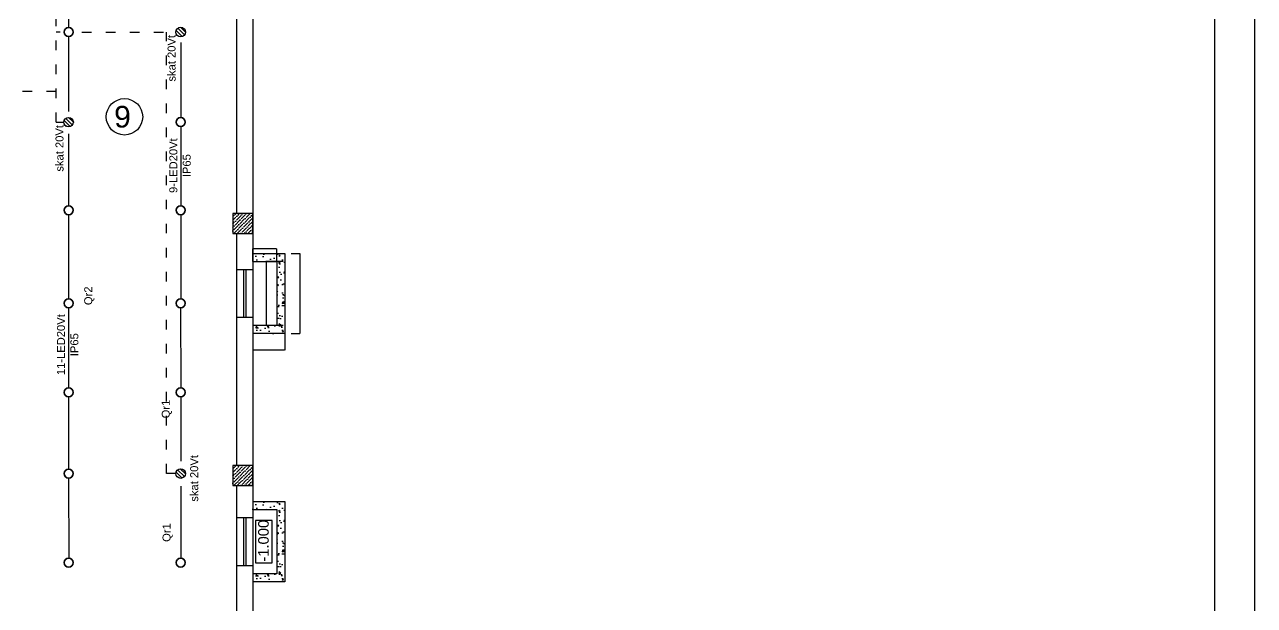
# Model space of a CAD drawing. Header units: millimetres. Extents: x 42452 to 2852333, y -419346 to 834876.
# Drawn here: x 2468513 to 2499242, y 310776 to 325281 of the extents above; entities that cross this region are included whole.
import ezdxf

# ---------------------------------------------------------------- set-up
doc = ezdxf.new("R2010")
doc.units = ezdxf.units.MM
doc.linetypes.add('ACAD_ISO03W100', pattern=[30, 12, -18])
for name, color, linetype, lineweight in [('c_dv_l x_tti-25_Ном._пера__21_Ном._пера__21', 7, 'Continuous', 30), ('Elektrika_ishiq', 5, 'Continuous', 30), ('memar', 7, 'Continuous', 25), ('надписи', 5, 'Continuous', 30), ('Соед_газа', 184, 'ACAD_ISO03W100', 30), ('Соединение', 5, 'Continuous', 30), ('спот_LED_D223mm-18Vt', 5, 'Continuous', 35)]:
    doc.layers.add(name, color=color, linetype=linetype, lineweight=lineweight)
doc.styles.add('Arial', font='arial.ttf', dxfattribs={"height": 200})
doc.styles.get("Standard").update_dxf_attribs({"font": 'arial.ttf'})
doc.styles.add('СГЕНЕРИР_СТИЛЬ_1', font='arial.ttf')
doc.dimstyles.new('ISO-25', dxfattribs={"dimtxt": 2.5, "dimasz": 2.5, "dimexe": 1.25, "dimexo": 0.625, "dimtad": 1, "dimtxsty": 'Standard', "dimcen": 2.5, "dimadec": 0, "dimazin": 0, "dimtfac": 1, "dimtmove": 0, "dimatfit": 3, "dimfxl": 1, "dimarcsym": 0})

# ---------------------------------------------------------------- blocks, each defined once
blk = doc.blocks.new('*D163')
at = {"layer": 'Defpoints', "color": 0, "lineweight": 30, "transparency": 16777216}
for p in [(2475175, 319567), (2475175, 317567), (2475388, 317567)]:
    blk.add_point(p, dxfattribs=at)
at = {"layer": 'memar', "color": 0, "lineweight": -2, "transparency": 16777216}
for p, q in [((2475176, 319567), (2475389, 319567)), ((2475388, 319565), (2475388, 317570)), ((2475176, 317567), (2475389, 317567))]:
    blk.add_line(p, q, dxfattribs=at)
at = {"layer": 'memar', "color": 0, "lineweight": 30, "transparency": 16777216}
for points in [[(2475387, 319565), (2475388, 319565), (2475388, 319567)], [(2475387, 317570), (2475388, 317570), (2475388, 317567)]]:
    blk.add_solid(points, dxfattribs=at)
at = {"layer": 'memar', "color": 0, "lineweight": 25, "transparency": 16777216, "insert": (2475386, 318567), "char_height": 2.5, "attachment_point": 5, "rotation": 90}
blk.add_mtext('2000', dxfattribs=at)
blk = doc.blocks.new('*D164')
at = {"layer": 'Defpoints', "color": 0, "lineweight": 30, "transparency": 16777216}
for p in [(2474213, 317567), (2475013, 317567), (2474213, 317150)]:
    blk.add_point(p, dxfattribs=at)
at = {"layer": 'memar', "color": 0, "lineweight": -2, "transparency": 16777216}
for p, q in [((2474213, 317567), (2474213, 317148)), ((2475013, 317567), (2475013, 317148)), ((2475011, 317150), (2474216, 317150))]:
    blk.add_line(p, q, dxfattribs=at)
at = {"layer": 'memar', "color": 0, "lineweight": 30, "transparency": 16777216}
for points in [[(2474216, 317150), (2474216, 317149), (2474213, 317150)], [(2475011, 317150), (2475011, 317149), (2475013, 317150)]]:
    blk.add_solid(points, dxfattribs=at)
at = {"layer": 'memar', "color": 0, "lineweight": 25, "transparency": 16777216, "insert": (2474613, 317152), "char_height": 2.5, "attachment_point": 5}
blk.add_mtext('800', dxfattribs=at)
blk = doc.blocks.new('*D165')
at = {"layer": 'Defpoints', "color": 0, "lineweight": 30, "transparency": 16777216}
for p in [(2474561, 319367), (2474975, 319367), (2474975, 317767)]:
    blk.add_point(p, dxfattribs=at)
at = {"layer": 'memar', "color": 0, "lineweight": -2, "transparency": 16777216}
for p, q in [((2474975, 319367), (2474560, 319367)), ((2474561, 317770), (2474561, 319365)), ((2474975, 317767), (2474560, 317767))]:
    blk.add_line(p, q, dxfattribs=at)
at = {"layer": 'memar', "color": 0, "lineweight": 30, "transparency": 16777216}
for points in [[(2474561, 319365), (2474561, 319365), (2474561, 319367)], [(2474561, 317770), (2474561, 317770), (2474561, 317767)]]:
    blk.add_solid(points, dxfattribs=at)
at = {"layer": 'memar', "color": 0, "lineweight": 25, "transparency": 16777216, "insert": (2474559, 318567), "char_height": 2.5, "attachment_point": 5, "rotation": 90}
blk.add_mtext('1600', dxfattribs=at)
blk = doc.blocks.new('*D166')
at = {"layer": 'Defpoints', "color": 0, "lineweight": 30, "transparency": 16777216}
for p in [(2474213, 319680), (2474213, 319367), (2474813, 319367)]:
    blk.add_point(p, dxfattribs=at)
at = {"layer": 'memar', "color": 0, "lineweight": -2, "transparency": 16777216}
for p, q in [((2474213, 319368), (2474213, 319681)), ((2474811, 319680), (2474216, 319680)), ((2474813, 319368), (2474813, 319681))]:
    blk.add_line(p, q, dxfattribs=at)
at = {"layer": 'memar', "color": 0, "lineweight": 30, "transparency": 16777216}
for points in [[(2474216, 319680), (2474216, 319680), (2474213, 319680)], [(2474811, 319680), (2474811, 319680), (2474813, 319680)]]:
    blk.add_solid(points, dxfattribs=at)
at = {"layer": 'memar', "color": 0, "lineweight": 25, "transparency": 16777216, "insert": (2474513, 319682), "char_height": 2.5, "attachment_point": 5}
blk.add_mtext('600', dxfattribs=at)
blk = doc.blocks.new('спот_LED_D223mm-18Vt_İP54')
at = {"layer": 'спот_LED_D223mm-18Vt'}
blk.add_circle((0, 0), 112, dxfattribs=at)
blk = doc.blocks.new('LED 18Vt_qaza')
at = {"layer": 'Elektrika_ishiq'}
h = blk.add_hatch(dxfattribs=at)
h.set_pattern_fill('ANSI31', color=256, scale=35)
h.set_pattern_definition([(45, (-81120.91, -35049.79), (-78.57724, 78.57724), [])])
h.paths.add_polyline_path([(-200, 0, 1), (200, 0, 1)])
blk.add_circle((0, 0), 200, dxfattribs=at)

msp = doc.modelspace()

# ---------------------------------------------------------------- hatches: boundary and pattern name
at = {"layer": 'memar', "lineweight": 25}
h = msp.add_hatch(dxfattribs=at)
h.set_pattern_fill('ANSI36', color=256, scale=500)
h.set_pattern_definition([(45, (796944.535, 2602980.966), (33.1456304, 121.533978), [156.25, -31.25, 0, -31.25])])
h.paths.add_polyline_path([(2473713.28611, 320567.30232), (2473713.28611, 320067.30232), (2474213.28611, 320067.30232), (2474213.28611, 320567.30232)])
h = msp.add_hatch(dxfattribs=at)
h.set_pattern_fill('AR-CONC', color=256, scale=2, angle=-90)
h.set_pattern_definition([(320, (2348525.4, 383520.55), (-31.8782, -364.36934), [38.1, -419.1]), (265, (2348525.4, 383520.55), (382.1137, 70.4868), [30.48, -335.2812]), (10.45144, (2348522.74, 383490.18), (350.2355, -293.8825), [32.38, -356.1805]), (316.1842, (2348627, 383520.55), (-84.0847, -542.1581), [57.15, -628.65]), (6.63556, (2348620, 383475.37), (494.8522, -474.8083), [48.57, -534.2712]), (261.18415, (2348627, 383520.55), (494.8522, -474.8083), [45.72, -502.9195]), (291, (2348601.6, 383469.75), (-204.5304, -303.2288), [38.1, -419.1]), (236, (2348601.6, 383469.75), (368.3759, -123.6041), [30.48, -335.28]), (341.45144, (2348584.55, 383444.48), (163.8455, -426.8328), [32.38, -356.1799]), (307.5, (2348525.4, 383520.55), (169.11008, -6.17721), [0, -331.216, 0, -340.36, 0, -336.55]), (277.5, (2348525.4, 383520.55), (200.36115, -133.63933), [0, -194.056, 0, -323.596, 0, -128.27]), (237.5, (2348525.4, 383633.83), (-11.45749, -271.18119), [0, -127, 0, -396.24, 0, -525.78]), (227.5, (2348525.4, 383684.63), (50.853, -296.25836), [0, -165.1, 0, -263.144, 0, -373.38])])
h.paths.add_polyline_path([(2475013.28611, 317567.30232), (2475013.28611, 319567.30232), (2474213.28611, 319567.30232), (2474213.28611, 319367.30232), (2474813.28611, 319367.30232), (2474813.28611, 317767.30232), (2474213.28611, 317767.30232), (2474213.28611, 317567.30232)])
h = msp.add_hatch(dxfattribs=at)
h.set_pattern_fill('ANSI36', color=256, scale=500)
h.set_pattern_definition([(45, (796944.535, 2596680.966), (33.1456304, 121.533978), [156.25, -31.25, 0, -31.25])])
h.paths.add_polyline_path([(2473713.28611, 314267.30232), (2473713.28611, 313767.30232), (2474213.28611, 313767.30232), (2474213.28611, 314267.30232)])
h = msp.add_hatch(dxfattribs=at)
h.set_pattern_fill('AR-CONC', color=256, scale=2, angle=-90)
h.set_pattern_definition([(320, (2348525.4, 377320.84), (-31.8782, -364.36934), [38.1, -419.1]), (265, (2348525.4, 377320.84), (382.1137, 70.4868), [30.48, -335.2812]), (10.45144, (2348522.74, 377290.47), (350.2355, -293.8825), [32.38, -356.1805]), (316.1842, (2348627, 377320.84), (-84.0847, -542.1581), [57.15, -628.65]), (6.63556, (2348620, 377275.66), (494.8522, -474.8083), [48.57, -534.2712]), (261.18415, (2348627, 377320.84), (494.8522, -474.8083), [45.72, -502.9195]), (291, (2348601.6, 377270.04), (-204.5304, -303.2288), [38.1, -419.1]), (236, (2348601.6, 377270.04), (368.3759, -123.6041), [30.48, -335.28]), (341.45144, (2348584.55, 377244.77), (163.8455, -426.8328), [32.38, -356.1799]), (307.5, (2348525.4, 377320.84), (169.11008, -6.17721), [0, -331.216, 0, -340.36, 0, -336.55]), (277.5, (2348525.4, 377320.84), (200.36115, -133.63933), [0, -194.056, 0, -323.596, 0, -128.27]), (237.5, (2348525.4, 377434.12), (-11.45749, -271.18119), [0, -127, 0, -396.24, 0, -525.78]), (227.5, (2348525.4, 377484.92), (50.853, -296.25836), [0, -165.1, 0, -263.144, 0, -373.38])])
h.paths.add_polyline_path([(2475013.28611, 311367.5919), (2475013.28611, 313367.5919), (2474213.28611, 313367.5919), (2474213.28611, 313167.5919), (2474813.28611, 313167.5919), (2474813.28611, 311567.5919), (2474213.28611, 311567.5919), (2474213.28611, 311367.5919)])

# ---------------------------------------------------------------- linework, layer by layer
at = {"layer": 'c_dv_l x_tti-25_Ном._пера__21_Ном._пера__21', "linetype": 'Continuous', "lineweight": 25, "flags": 128}
for points in [[(2415634.38163, 349258.97477), (2499241.93363, 349258.97477), (2499241.93363, 290136.49157), (2415634.38163, 290136.49157)], [(2419615.69363, 348263.64677), (2498246.60563, 348263.64677), (2498246.60563, 291131.81957), (2419615.69363, 291131.81957)]]:
    msp.add_lwpolyline(points, close=True, dxfattribs=at)
at = {"layer": 'memar', "color": 0, "lineweight": 25, "flags": 128}
for points in [[(2474213.28611, 331167.47148), (2474213.28611, 319167.30232)], [(2473813.28611, 320567.30232), (2473813.28611, 326467.30232)], [(2473813.28611, 314267.30232), (2473813.28611, 320067.30232)], [(2474213.28611, 317967.30232), (2474213.28611, 307767.30232)], [(2473813.28611, 307767.30232), (2473813.28611, 313767.30232)]]:
    msp.add_lwpolyline(points, dxfattribs=at)
at = {"layer": 'memar', "color": 3, "lineweight": 25}
for points in [[(2474213.28611, 320567.30232), (2473713.28611, 320567.30232), (2473713.28611, 320067.30232), (2474213.28611, 320067.30232)], [(2474213.28611, 314267.30232), (2473713.28611, 314267.30232), (2473713.28611, 313767.30232), (2474213.28611, 313767.30232)]]:
    msp.add_lwpolyline(points, close=True, dxfattribs=at)
at = {"layer": 'memar', "color": 0, "lineweight": 25}
for points in [[(2474213.28611, 319567.30232), (2475013.28611, 319567.30232), (2475013.28611, 317567.30232), (2474213.28611, 317567.30232)], [(2474213.28611, 319367.30232), (2474813.28611, 319367.30232), (2474813.28611, 317767.30232), (2474213.28611, 317767.30232)], [(2474213.28611, 313367.5919), (2475013.28611, 313367.5919), (2475013.28611, 311367.5919), (2474213.28611, 311367.5919)], [(2474213.28611, 313167.5919), (2474813.28611, 313167.5919), (2474813.28611, 311567.5919), (2474213.28611, 311567.5919)]]:
    msp.add_lwpolyline(points, dxfattribs=at)
for points in [[(2474213.28611, 319167.30232), (2474213.28611, 317967.30232), (2473813.28611, 317967.30232), (2473813.28611, 319167.30232)], [(2474213.28611, 312967.5919), (2474213.28611, 311767.5919), (2473813.28611, 311767.5919), (2473813.28611, 312967.5919)]]:
    msp.add_lwpolyline(points, close=True, dxfattribs=at)
at = {"layer": 'memar', "color": 146, "lineweight": 25, "true_color": 0x105689}
for points in [[(2474044.42352, 317967.30232), (2473994.42352, 317967.30232), (2473994.42352, 319167.30232), (2474044.42352, 319167.30232)], [(2474044.42352, 311767.5919), (2473994.42352, 311767.5919), (2473994.42352, 312967.5919), (2474044.42352, 312967.5919)]]:
    msp.add_lwpolyline(points, close=True, dxfattribs=at)
at = {"layer": 'memar', "color": 18, "linetype": 'Continuous', "lineweight": 25, "true_color": 0x000000, "flags": 128}
msp.add_lwpolyline([(2474281.45989, 312893.044), (2474281.45989, 311840.47188), (2474700.01026, 311840.47188), (2474698.33571, 312893.044)], close=True, dxfattribs=at)
at = {"layer": 'memar', "lineweight": 25}
msp.add_circle((2471008.97737, 322978.71787), 454.87332, dxfattribs=at)
at = {"layer": 'Соед_газа', "ltscale": 20}
for p, q in [((2469302.2257, 322845.42214), (2469302.2257, 334052.00051)), ((2469398.83836, 325095.42214), (2469303.3877, 325095.42214)), ((2469946.08481, 325095.42214), (2472294.0827, 325095.42214)), ((2472060.98073, 314068.42214), (2472060.98073, 325095.42214)), ((2469302.2257, 323607.44935), (2464604.76685, 323607.44935)), ((2472294.0827, 314068.42214), (2472060.98073, 314068.42214))]:
    msp.add_line(p, q, dxfattribs=at)
at = {"layer": 'Соединение'}
for p, q in [((2469613.45386, 327208.92214), (2469613.93013, 325206.92214)), ((2469613.93013, 324983.92214), (2469613.93013, 323111.37741)), ((2472413.06574, 324837.14188), (2472413.06574, 322956.92214)), ((2469302.2257, 322845.42214), (2469493.99455, 322845.42214)), ((2472413.06574, 322733.92214), (2472413.06574, 320756.92214)), ((2469613.93013, 322556.44528), (2469613.93013, 320756.92214)), ((2469613.93013, 320533.92214), (2469613.93013, 318431.92112)), ((2472413.06574, 320533.92214), (2472413.06574, 318431.92112)), ((2469613.45386, 318208.92214), (2469613.93013, 316206.92214)), ((2472412.58947, 318208.92214), (2472413.06574, 316206.92214)), ((2469613.93013, 315983.92214), (2469613.93013, 314179.92214)), ((2472413.06574, 315983.92214), (2472413.06574, 314379.90288)), ((2469614.4654, 313956.93207), (2469614.94167, 311954.93207)), ((2472413.64858, 313756.96766), (2472414.07728, 311954.93207))]:
    msp.add_line(p, q, dxfattribs=at)

# ---------------------------------------------------------------- block references
at = {"layer": 'Соединение', "xscale": 0.5949151716195047, "yscale": 0.5949151716195047, "zscale": 0.5949151716195047, "rotation": 270}
for p in [(2472413.06574, 325095.42214), (2469612.97759, 322845.42214), (2472413.06574, 314068.42214)]:
    msp.add_blockref('LED 18Vt_qaza', p, dxfattribs=at)
at = {"layer": 'спот_LED_D223mm-18Vt', "xscale": -1, "rotation": 90}
for p in [(2469612.97759, 325095.42214), (2469612.97759, 320645.42214), (2469613.45386, 318320.42214), (2469612.97759, 316095.42214), (2469612.97759, 314068.42214), (2469613.98913, 311843.43207)]:
    msp.add_blockref('спот_LED_D223mm-18Vt_İP54', p, dxfattribs=at)
at = {"layer": 'спот_LED_D223mm-18Vt', "rotation": 270}
for p in [(2472413.06574, 322845.42214), (2472413.06574, 320645.42214), (2472412.58947, 318320.42214), (2472413.06574, 316095.42214), (2472414.07728, 311843.43207)]:
    msp.add_blockref('спот_LED_D223mm-18Vt_İP54', p, dxfattribs=at)

# ---------------------------------------------------------------- texts
at = {"layer": 'memar', "linetype": 'Continuous', "lineweight": 25, "insert": (2471169.24757, 323250.55782), "char_height": 540, "attachment_point": 3, "style": 'СГЕНЕРИР_СТИЛЬ_1'}
msp.add_mtext('9', dxfattribs=at)
at = {"layer": 'memar', "color": 18, "linetype": 'Continuous', "lineweight": 25, "true_color": 0x000000, "insert": (2474616.45595, 311867.63218), "char_height": 264, "attachment_point": 7, "rotation": 90, "style": 'СГЕНЕРИР_СТИЛЬ_1'}
msp.add_mtext('-1.000  ', dxfattribs=at)
at = {"layer": 'надписи', "color": 5, "char_height": 200, "width": 1580.0200591, "rotation": 90, "style": 'Arial'}
for s, insert, attachment_point in [('\\pxqc;skat 20Vt', (2472085.45341, 323650.23826, 8934.99756), 1), ('\\pxqc;skat 20Vt', (2469285.36526, 321400.23826, 8934.99756), 1), ('\\pxqc;9-LED20Vt\\PIP65', (2472129.80329, 320968.35241, 8934.99756), 1), ('\\pxqc;Qr2', (2470259.0219, 317718.26343, 8934.99756), 7), ('\\pxqc;11-LED20Vt\\PIP65', (2469322.63987, 316497.00676, 8934.99756), 1), ('\\pxqc;Qr1', (2471939.47618, 314890.4421, 8934.99756), 1), ('\\pxqc;skat 20Vt', (2472650.84909, 313158.1734, 8934.99756), 1), ('\\pxqc;Qr1', (2471960.46209, 311805.52697, 8934.99756), 1)]:
    msp.add_mtext(s, dxfattribs=dict(at, insert=insert, attachment_point=attachment_point))

# ---------------------------------------------------------------- dimensions: what is measured, and where the dimension line sits
at = {"layer": 'memar', "lineweight": 25}
dim = msp.add_linear_dim(base=(2474213.28611, 319679.92512), p1=(2474813.28611, 319367.30232), p2=(2474213.28611, 319367.30232), dimstyle='ISO-25', dxfattribs=at)
dim.commit()
dim.dimension.update_dxf_attribs({"geometry": '*D166', "text_midpoint": (2474513.28611, 319679.92512), "dimtype": 160})
for base, p1, p2, picture, middle in [((2474561.06493, 319367.30232), (2474975.42238, 317767.30232), (2474975.42238, 319367.30232), '*D165', (2474559.1635, 318567.30232)), ((2475387.60162, 317567.30232), (2475175.42238, 319567.30232), (2475175.42238, 317567.30232), '*D163', (2475385.70019, 318567.30232))]:
    dim = msp.add_linear_dim(base=base, p1=p1, p2=p2, angle=270, dimstyle='ISO-25', dxfattribs=at)
    dim.commit()
    dim.dimension.update_dxf_attribs({"geometry": picture, "text_midpoint": middle})
dim = msp.add_linear_dim(base=(2474213.28611, 317149.74263), p1=(2475013.28611, 317567.30232), p2=(2474213.28611, 317567.30232), dimstyle='ISO-25', dxfattribs=at)
dim.commit()
dim.dimension.update_dxf_attribs({"geometry": '*D164', "text_midpoint": (2474613.28611, 317151.64406)})

doc.saveas('drawing.dxf')
